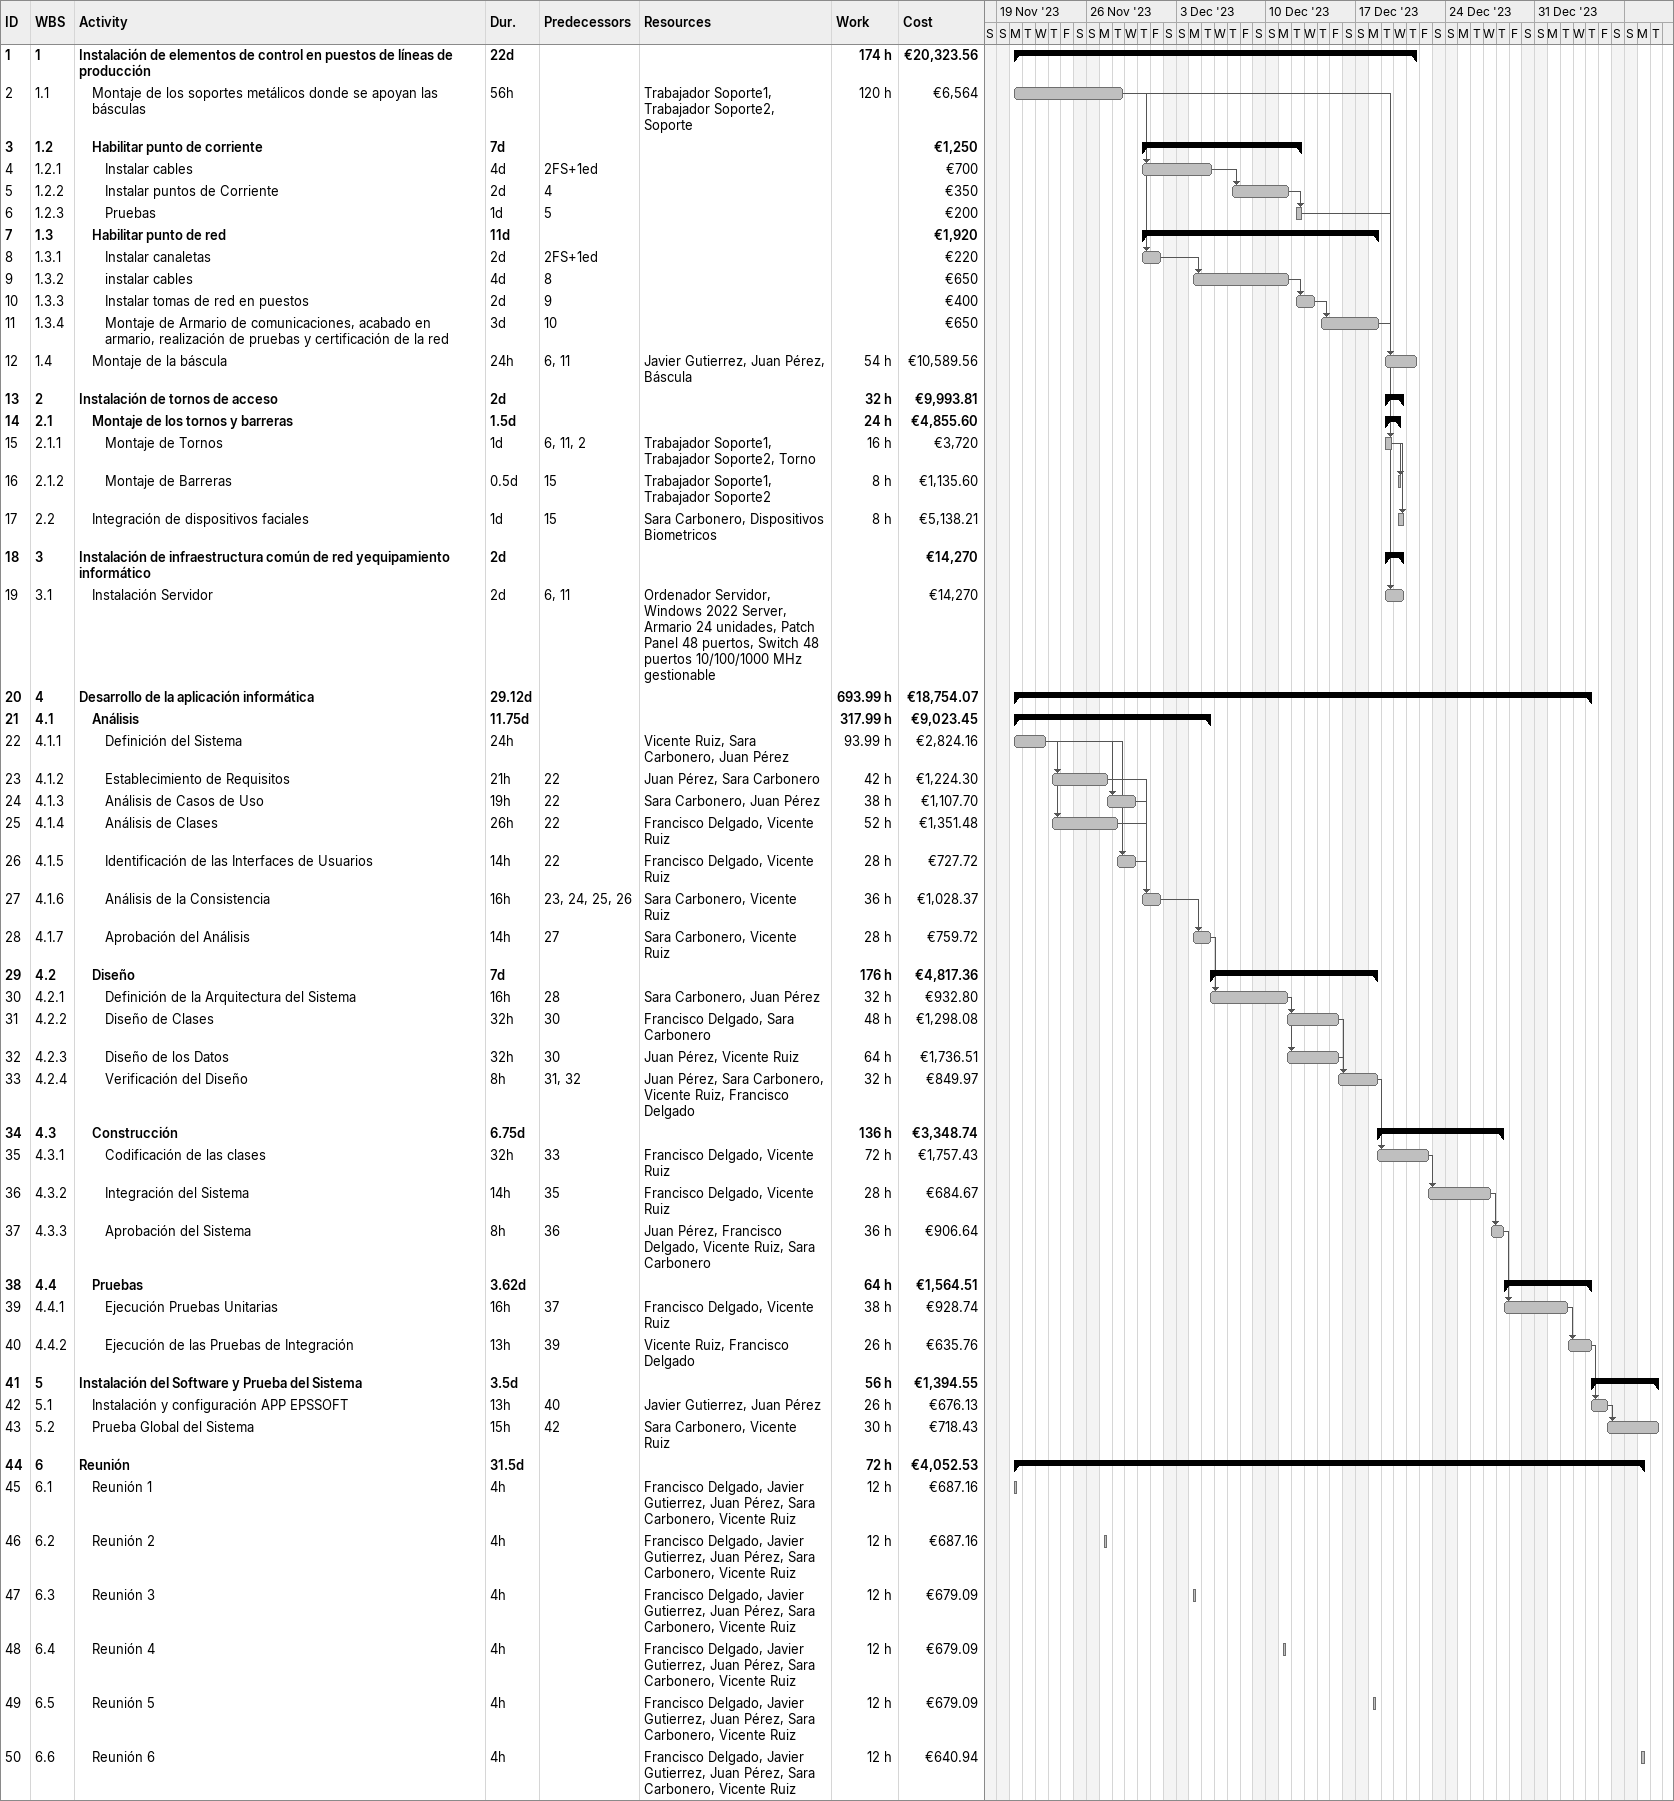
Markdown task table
| ID | WBS | Task | Duration | Start | Finish | Predecessors | Resources | Work (h) | Cost (€) |
|---|---|---|---|---|---|---|---|---|---|
| 1 | 1 | **Instalación de elementos de control en puestos de líneas de producción** | 22d | 2023-11-20 | 2023-12-21 |  |  | 174 | 20323.56 |
| 2 | 1.1 | Montaje de los soportes metálicos donde se apoyan las básculas | 56h | 2023-11-20 | 2023-11-28 |  | Trabajador Soporte1, Trabajador Soporte2, Soporte | 120 | 6564 |
| 3 | 1.2 | **Habilitar punto de corriente** | 7d | 2023-11-30 | 2023-12-12 |  |  |  | 1250 |
| 4 | 1.2.1 | Instalar cables | 4d | 2023-11-30 | 2023-12-05 | 2FS+1ed |  |  | 700 |
| 5 | 1.2.2 | Instalar puntos de Corriente | 2d | 2023-12-07 | 2023-12-11 | 4 |  |  | 350 |
| 6 | 1.2.3 | Pruebas | 1d | 2023-12-12 | 2023-12-12 | 5 |  |  | 200 |
| 7 | 1.3 | **Habilitar punto de red** | 11d | 2023-11-30 | 2023-12-18 |  |  |  | 1920 |
| 8 | 1.3.1 | Instalar canaletas | 2d | 2023-11-30 | 2023-12-01 | 2FS+1ed |  |  | 220 |
| 9 | 1.3.2 | instalar cables | 4d | 2023-12-04 | 2023-12-11 | 8 |  |  | 650 |
| 10 | 1.3.3 | Instalar tomas de red en puestos | 2d | 2023-12-12 | 2023-12-13 | 9 |  |  | 400 |
| 11 | 1.3.4 | Montaje de Armario de comunicaciones, acabado en armario, realización de pruebas y certificación de la red | 3d | 2023-12-14 | 2023-12-18 | 10 |  |  | 650 |
| 12 | 1.4 | Montaje de la báscula | 24h | 2023-12-19 | 2023-12-21 | 6, 11 | Javier Gutierrez, Juan Pérez, Báscula | 54 | 10589.56 |
| 13 | 2 | **Instalación de tornos de acceso** | 2d | 2023-12-19 | 2023-12-20 |  |  | 32 | 9993.81 |
| 14 | 2.1 | **Montaje de los tornos y barreras** | 1.5d | 2023-12-19 | 2023-12-20 |  |  | 24 | 4855.60 |
| 15 | 2.1.1 | Montaje de Tornos | 1d | 2023-12-19 | 2023-12-19 | 6, 11, 2 | Trabajador Soporte1, Trabajador Soporte2, Torno | 16 | 3720 |
| 16 | 2.1.2 | Montaje de Barreras | 0.5d | 2023-12-20 | 2023-12-20 | 15 | Trabajador Soporte1, Trabajador Soporte2 | 8 | 1135.60 |
| 17 | 2.2 | Integración de dispositivos faciales | 1d | 2023-12-20 | 2023-12-20 | 15 | Sara Carbonero, Dispositivos Biometricos | 8 | 5138.21 |
| 18 | 3 | **Instalación de infraestructura común de red yequipamiento informático** | 2d | 2023-12-19 | 2023-12-20 |  |  |  | 14270 |
| 19 | 3.1 | Instalación Servidor | 2d | 2023-12-19 | 2023-12-20 | 6, 11 | Ordenador Servidor, Windows 2022 Server, Armario 24 unidades, Patch Panel 48 puertos, Switch 48 puertos 10/100/1000 MHz gestionable |  | 14270 |
| 20 | 4 | **Desarrollo de la aplicación informática** | 29.12d | 2023-11-20 | 2024-01-04 |  |  | 693.99 | 18754.07 |
| 21 | 4.1 | **Análisis** | 11.75d | 2023-11-20 | 2023-12-05 |  |  | 317.99 | 9023.45 |
| 22 | 4.1.1 | Definición del Sistema | 24h | 2023-11-20 | 2023-11-22 |  | Vicente Ruiz, Sara Carbonero, Juan Pérez | 93.99 | 2824.16 |
| 23 | 4.1.2 | Establecimiento de Requisitos | 21h | 2023-11-23 | 2023-11-27 | 22 | Juan Pérez, Sara Carbonero | 42 | 1224.30 |
| 24 | 4.1.3 | Análisis de Casos de Uso | 19h | 2023-11-27 | 2023-11-29 | 22 | Sara Carbonero, Juan Pérez | 38 | 1107.70 |
| 25 | 4.1.4 | Análisis de Clases | 26h | 2023-11-23 | 2023-11-28 | 22 | Francisco Delgado, Vicente Ruiz | 52 | 1351.48 |
| 26 | 4.1.5 | Identificación de las Interfaces de Usuarios | 14h | 2023-11-28 | 2023-11-29 | 22 | Francisco Delgado, Vicente Ruiz | 28 | 727.72 |
| 27 | 4.1.6 | Análisis de la Consistencia | 16h | 2023-11-30 | 2023-12-01 | 23, 24, 25, 26 | Sara Carbonero, Vicente Ruiz | 36 | 1028.37 |
| 28 | 4.1.7 | Aprobación del Análisis | 14h | 2023-12-04 | 2023-12-05 | 27 | Sara Carbonero, Vicente Ruiz | 28 | 759.72 |
| 29 | 4.2 | **Diseño** | 7d | 2023-12-05 | 2023-12-18 |  |  | 176 | 4817.36 |
| 30 | 4.2.1 | Definición de la Arquitectura del Sistema | 16h | 2023-12-05 | 2023-12-11 | 28 | Sara Carbonero, Juan Pérez | 32 | 932.80 |
| 31 | 4.2.2 | Diseño de Clases | 32h | 2023-12-11 | 2023-12-15 | 30 | Francisco Delgado, Sara Carbonero | 48 | 1298.08 |
| 32 | 4.2.3 | Diseño de los Datos | 32h | 2023-12-11 | 2023-12-15 | 30 | Juan Pérez, Vicente Ruiz | 64 | 1736.51 |
| 33 | 4.2.4 | Verificación del Diseño | 8h | 2023-12-15 | 2023-12-18 | 31, 32 | Juan Pérez, Sara Carbonero, Vicente Ruiz, Francisco Delgado | 32 | 849.97 |
| 34 | 4.3 | **Construcción** | 6.75d | 2023-12-18 | 2023-12-28 |  |  | 136 | 3348.74 |
| 35 | 4.3.1 | Codificación de las clases | 32h | 2023-12-18 | 2023-12-22 | 33 | Francisco Delgado, Vicente Ruiz | 72 | 1757.43 |
| 36 | 4.3.2 | Integración del Sistema | 14h | 2023-12-22 | 2023-12-27 | 35 | Francisco Delgado, Vicente Ruiz | 28 | 684.67 |
| 37 | 4.3.3 | Aprobación del Sistema | 8h | 2023-12-27 | 2023-12-28 | 36 | Juan Pérez, Francisco Delgado, Vicente Ruiz, Sara Carbonero | 36 | 906.64 |
| 38 | 4.4 | **Pruebas** | 3.62d | 2023-12-28 | 2024-01-04 |  |  | 64 | 1564.51 |
| 39 | 4.4.1 | Ejecución Pruebas Unitarias | 16h | 2023-12-28 | 2024-01-02 | 37 | Francisco Delgado, Vicente Ruiz | 38 | 928.74 |
| 40 | 4.4.2 | Ejecución de las Pruebas de Integración | 13h | 2024-01-02 | 2024-01-04 | 39 | Vicente Ruiz, Francisco Delgado | 26 | 635.76 |
| 41 | 5 | **Instalación del Software y Prueba del Sistema** | 3.5d | 2024-01-04 | 2024-01-09 |  |  | 56 | 1394.55 |
| 42 | 5.1 | Instalación y configuración APP EPSSOFT | 13h | 2024-01-04 | 2024-01-05 | 40 | Javier Gutierrez, Juan Pérez | 26 | 676.13 |
| 43 | 5.2 | Prueba Global del Sistema | 15h | 2024-01-05 | 2024-01-09 | 42 | Sara Carbonero, Vicente Ruiz | 30 | 718.43 |
| 44 | 6 | **Reunión** | 31.5d | 2023-11-20 | 2024-01-08 |  |  | 72 | 4052.53 |
| 45 | 6.1 | Reunión 1 | 4h | 2023-11-20 | 2023-11-20 |  | Francisco Delgado, Javier Gutierrez, Juan Pérez, Sara Carbonero, Vicente Ruiz | 12 | 687.16 |
| 46 | 6.2 | Reunión 2 | 4h | 2023-11-27 | 2023-11-27 |  | Francisco Delgado, Javier Gutierrez, Juan Pérez, Sara Carbonero, Vicente Ruiz | 12 | 687.16 |
| 47 | 6.3 | Reunión 3 | 4h | 2023-12-04 | 2023-12-04 |  | Francisco Delgado, Javier Gutierrez, Juan Pérez, Sara Carbonero, Vicente Ruiz | 12 | 679.09 |
| 48 | 6.4 | Reunión 4 | 4h | 2023-12-11 | 2023-12-11 |  | Francisco Delgado, Javier Gutierrez, Juan Pérez, Sara Carbonero, Vicente Ruiz | 12 | 679.09 |
| 49 | 6.5 | Reunión 5 | 4h | 2023-12-18 | 2023-12-18 |  | Francisco Delgado, Javier Gutierrez, Juan Pérez, Sara Carbonero, Vicente Ruiz | 12 | 679.09 |
| 50 | 6.6 | Reunión 6 | 4h | 2024-01-08 | 2024-01-08 |  | Francisco Delgado, Javier Gutierrez, Juan Pérez, Sara Carbonero, Vicente Ruiz | 12 | 640.94 |
